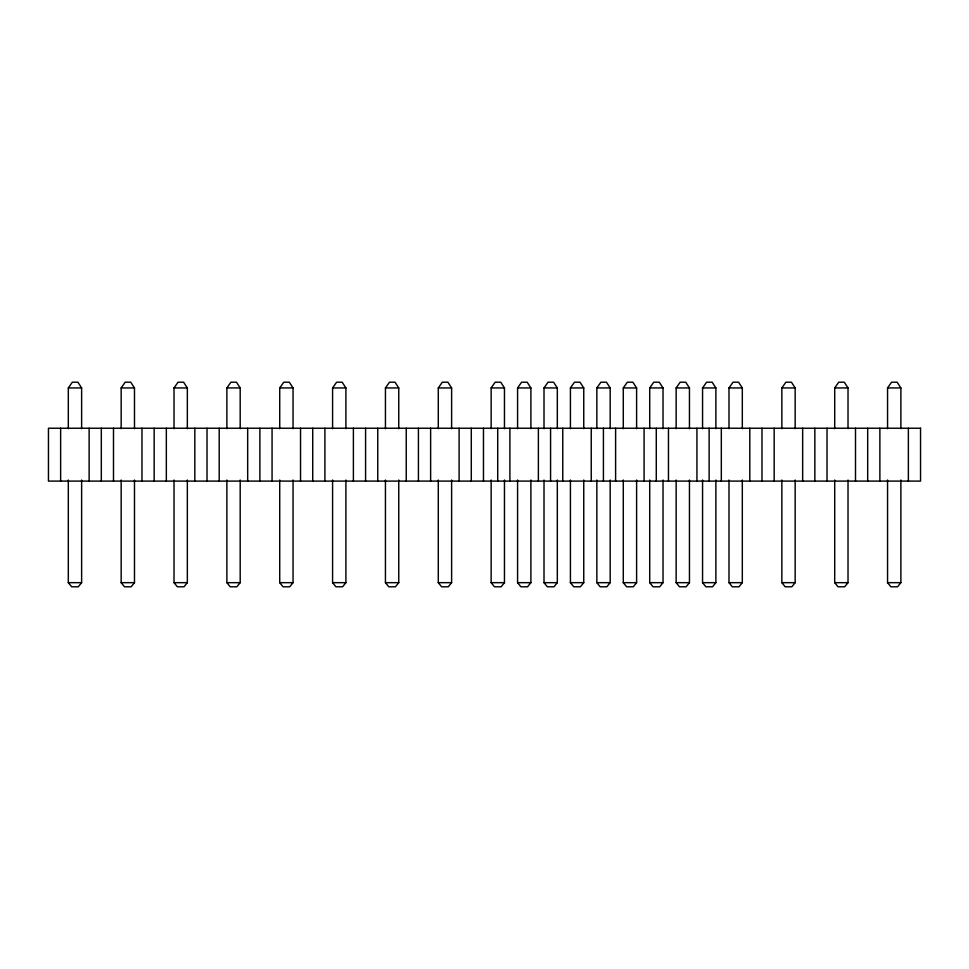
<?xml version="1.0" encoding="UTF-8"?>
<svg xmlns="http://www.w3.org/2000/svg" width="969" height="969" viewBox="0 0 969 969"><rect width="100%" height="100%" fill="white"/><g stroke="black" fill="none" stroke-linecap="round" stroke-linejoin="round"><path stroke-width="1.45" d="M68.314 428.698L68.314 387.939L72.336 382.21L77.895 382.21L81.626 387.939L81.626 428.698M121.161 428.698L121.161 387.939L125.195 382.21L130.754 382.21L134.485 387.939L134.485 428.698M174.02 428.698L174.02 387.939L178.054 382.21L183.613 382.21L187.344 387.939L187.344 428.698M226.879 428.698L226.879 387.939L230.901 382.21L236.46 382.21L240.191 387.939L240.191 428.698M279.726 428.698L279.726 387.939L283.76 382.21L289.319 382.21L293.05 387.939L293.05 428.698M332.585 428.698L332.585 387.939L336.618 382.21L342.178 382.21L345.909 387.939L345.909 428.698M385.444 428.698L385.444 387.939L389.465 382.21L395.025 382.21L398.756 387.939L398.756 428.698M438.291 428.698L438.291 387.939L442.324 382.21L447.884 382.21L451.615 387.939L451.615 428.698M491.15 428.698L491.15 387.939L495.171 382.21L500.743 382.21L504.461 387.939L504.461 428.698M517.579 428.698L517.579 387.939L521.601 382.21L527.16 382.21L530.891 387.939L530.891 428.698M544.009 428.698L544.009 387.939L548.03 382.21L553.59 382.21L557.32 387.939L557.32 428.698M570.426 428.698L570.426 387.939L574.46 382.21L580.019 382.21L583.75 387.939L583.75 428.698M596.856 428.698L596.856 387.939L600.889 382.21L606.449 382.21L610.179 387.939L610.179 428.698M623.285 428.698L623.285 387.939L627.318 382.21L632.878 382.21L636.609 387.939L636.609 428.698M649.714 428.698L649.714 387.939L653.736 382.21L659.295 382.21L663.026 387.939L663.026 428.698M676.144 428.698L676.144 387.939L680.165 382.21L685.725 382.21L689.456 387.939L689.456 428.698M702.561 428.698L702.561 387.939L706.595 382.21L712.154 382.21L715.885 387.939L715.885 428.698M728.991 428.698L728.991 387.939L733.024 382.21L738.584 382.21L742.315 387.939L742.315 428.698M781.85 428.698L781.85 387.939L785.871 382.21L791.443 382.21L795.161 387.939L795.161 428.698M834.709 428.698L834.709 387.939L838.73 382.21L844.29 382.21L848.02 387.939L848.02 428.698M887.556 428.698L887.556 387.939L891.589 382.21L897.149 382.21L900.879 387.939L900.879 428.698M81.626 480.018L81.626 582.672L78.295 586.79L71.645 586.79L68.314 582.672L68.314 480.018M134.485 480.018L134.485 582.672L131.154 586.79L124.492 586.79L121.161 582.672L121.161 480.018M187.344 480.018L187.344 582.672L184.013 586.79L177.351 586.79L174.02 582.672L174.02 480.018M240.191 480.018L240.191 582.672L236.86 586.79L230.21 586.79L226.879 582.672L226.879 480.018M293.05 480.018L293.05 582.672L289.719 586.79L283.057 586.79L279.726 582.672L279.726 480.018M345.909 480.018L345.909 582.672L342.578 586.79L335.916 586.79L332.585 582.672L332.585 480.018M398.756 480.018L398.756 582.672L395.425 586.79L388.775 586.79L385.444 582.672L385.444 480.018M451.615 480.018L451.615 582.672L448.284 586.79L441.622 586.79L438.291 582.672L438.291 480.018M504.461 480.018L504.461 582.672L501.143 586.79L494.481 586.79L491.15 582.672L491.15 480.018M530.891 480.018L530.891 582.672L527.56 586.79L520.91 586.79L517.579 582.672L517.579 480.018M557.32 480.018L557.32 582.672L553.989 586.79L547.328 586.79L544.009 582.672L544.009 480.018M583.75 480.018L583.75 582.672L580.419 586.79L573.757 586.79L570.426 582.672L570.426 480.018M610.179 480.018L610.179 582.672L606.848 586.79L600.186 586.79L596.856 582.672L596.856 480.018M636.609 480.018L636.609 582.672L633.278 586.79L626.616 586.79L623.285 582.672L623.285 480.018M663.026 480.018L663.026 582.672L659.695 586.79L653.045 586.79L649.714 582.672L649.714 480.018M689.456 480.018L689.456 582.672L686.125 586.79L679.475 586.79L676.144 582.672L676.144 480.018M715.885 480.018L715.885 582.672L712.554 586.79L705.892 586.79L702.561 582.672L702.561 480.018M742.315 480.018L742.315 582.672L738.984 586.79L732.322 586.79L728.991 582.672L728.991 480.018M795.161 480.018L795.161 582.672L791.843 586.79L785.181 586.79L781.85 582.672L781.85 480.018M848.02 480.018L848.02 582.672L844.689 586.79L838.028 586.79L834.709 582.672L834.709 480.018M900.879 480.018L900.879 582.672L897.548 586.79L890.886 586.79L887.556 582.672L887.556 480.018M68.314 387.939L81.626 387.939M121.161 387.939L134.485 387.939M174.02 387.939L187.344 387.939M226.879 387.939L240.191 387.939M279.726 387.939L293.05 387.939M332.585 387.939L345.909 387.939M385.444 387.939L398.756 387.939M438.291 387.939L451.615 387.939M491.15 387.939L504.461 387.939M517.579 387.939L530.891 387.939M544.009 387.939L557.32 387.939M570.426 387.939L583.75 387.939M596.856 387.939L610.179 387.939M623.285 387.939L636.609 387.939M649.714 387.939L663.026 387.939M676.144 387.939L689.456 387.939M702.561 387.939L715.885 387.939M728.991 387.939L742.315 387.939M781.85 387.939L795.161 387.939M834.709 387.939L848.02 387.939M887.556 387.939L900.879 387.939M68.314 582.672L81.626 582.672M121.161 582.672L134.485 582.672M174.02 582.672L187.344 582.672M226.879 582.672L240.191 582.672M279.726 582.672L293.05 582.672M332.585 582.672L345.909 582.672M385.444 582.672L398.756 582.672M438.291 582.672L451.615 582.672M491.15 582.672L504.461 582.672M517.579 582.672L530.891 582.672M544.009 582.672L557.32 582.672M570.426 582.672L583.75 582.672M596.856 582.672L610.179 582.672M623.285 582.672L636.609 582.672M649.714 582.672L663.026 582.672M676.144 582.672L689.456 582.672M702.561 582.672L715.885 582.672M728.991 582.672L742.315 582.672M781.85 582.672L795.161 582.672M834.709 582.672L848.02 582.672M887.556 582.672L900.879 582.672M908.365 428.237L908.365 481.096M879.876 428.237L879.876 481.096M867.691 428.237L867.691 481.096M855.506 428.237L855.506 481.096M827.029 428.237L827.029 481.096M814.844 428.237L814.844 481.096M802.659 428.237L802.659 481.096M774.17 428.237L774.17 481.096M761.985 428.237L761.985 481.096M749.8 428.237L749.8 481.096M721.324 428.237L721.324 481.096M709.126 428.237L709.126 481.096M696.941 428.237L696.941 481.096M668.465 428.237L668.465 481.096M656.279 428.237L656.279 481.096M644.094 428.237L644.094 481.096M615.606 428.237L615.606 481.096M603.421 428.237L603.421 481.096M591.235 428.237L591.235 481.096M562.759 428.237L562.759 481.096M550.574 428.237L550.574 481.096M538.376 428.237L538.376 481.096M509.9 428.237L509.9 481.096M497.715 428.237L497.715 481.096M483.47 428.237L483.47 481.096M471.285 428.237L471.285 481.096M459.1 428.237L459.1 481.096M430.624 428.237L430.624 481.096M418.426 428.237L418.426 481.096M406.241 428.237L406.241 481.096M377.765 428.237L377.765 481.096M365.579 428.237L365.579 481.096M353.394 428.237L353.394 481.096M324.906 428.237L324.906 481.096M312.721 428.237L312.721 481.096M300.535 428.237L300.535 481.096M272.059 428.237L272.059 481.096M259.874 428.237L259.874 481.096M247.676 428.237L247.676 481.096M219.2 428.237L219.2 481.096M207.015 428.237L207.015 481.096M194.83 428.237L194.83 481.096M166.341 428.237L166.341 481.096M154.156 428.237L154.156 481.096M141.971 428.237L141.971 481.096M113.494 428.237L113.494 481.096M101.309 428.237L101.309 481.096M89.124 428.237L89.124 481.096M60.635 428.237L60.635 481.096M920.55 428.237L48.45 428.237L48.45 481.096L920.55 481.096L920.55 428.237"/></g></svg>
